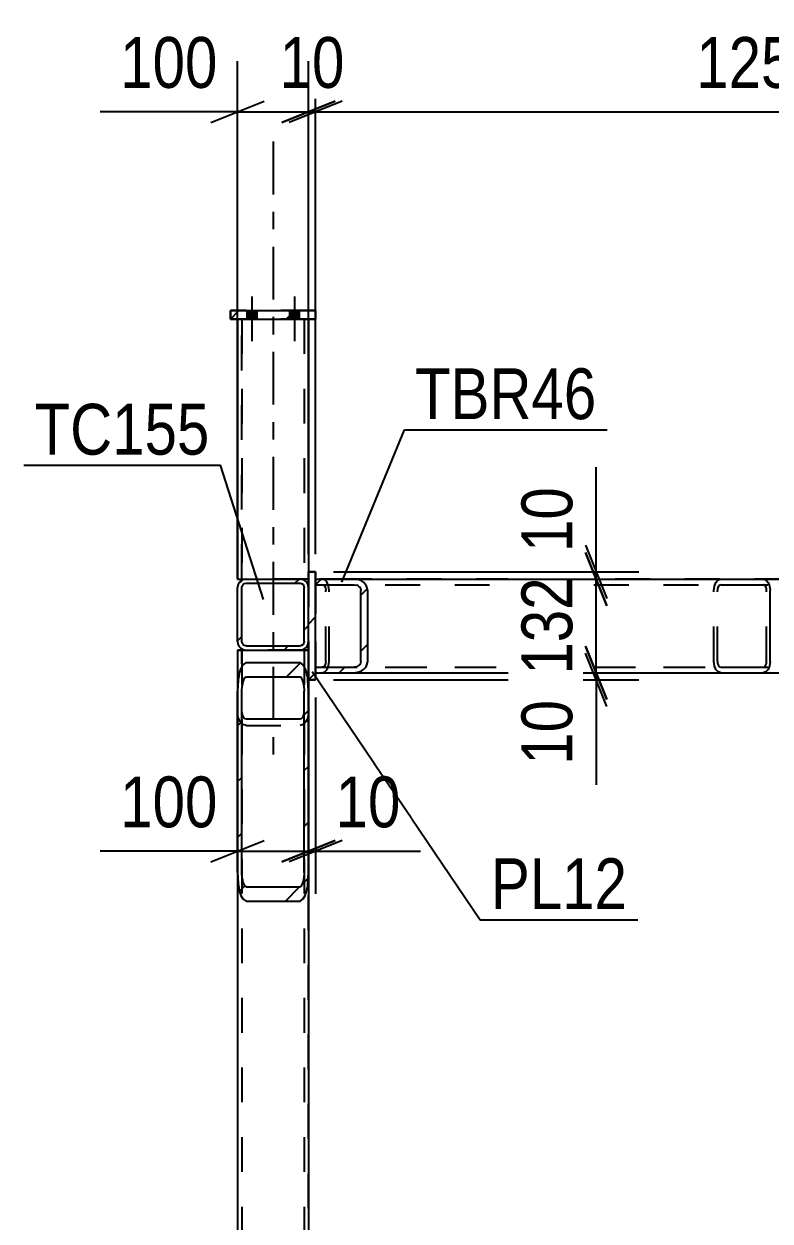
# Model space of a CAD drawing. Header units: millimetres. Extents: x -851 to 338, y -786 to 55.
# Drawn here: x 210.9 to 252.9, y -203.8 to -136.4 of the extents above; entities that cross this region are included whole.
import ezdxf

# ---------------------------------------------------------------- set-up
doc = ezdxf.new("R2010")
doc.units = ezdxf.units.MM
doc.linetypes.add('DXK_LINE_DOT2', pattern=[3.9198, 1.9599, -1.9599])
doc.linetypes.add('DXK_LINE_DOT3', pattern=[5.9187, 2.979, -0.9799, 0.9799, -0.9799])
doc.styles.add('Arial Narrow', font='ARIALN.TTF', dxfattribs={"height": 0.2})

# ---------------------------------------------------------------- blocks, each defined once
blk = doc.blocks.new('Part-232933133-12408 - 12326')
at = {"linetype": 'Continuous'}
h = blk.add_hatch(dxfattribs=at)
h.set_pattern_fill('', scale=0.7, style=0, pattern_type=0)
h.set_pattern_definition([(45, (227.3096, -167.9884), (-1.57154, 1.57154), [])])
h.paths.add_polyline_path([(227.31, -167.668), (227.31, -167.988), (229.475, -167.988), (229.622, -168.013), (229.746, -168.082), (229.829, -168.186), (229.858, -168.308), (229.858, -172.308), (229.829, -172.431), (229.746, -172.535), (229.622, -172.604), (229.475, -172.628), (227.31, -172.628), (227.31, -172.948), (229.475, -172.948), (229.768, -172.9), (230.017, -172.761), (230.183, -172.553), (230.241, -172.308), (230.241, -168.308), (230.183, -168.063), (230.017, -167.856), (229.768, -167.717), (229.475, -167.668)])
at = {"color": 2, "linetype": 'Continuous'}
for p, q in [((227.31, -167.668), (227.31, -167.668)), ((227.31, -167.668), (229.475, -167.668)), ((227.31, -167.668), (227.31, -167.988)), ((229.768, -167.717), (229.475, -167.668)), ((227.31, -167.988), (227.31, -167.988)), ((227.31, -167.988), (229.475, -167.988)), ((229.475, -167.988), (229.622, -168.013)), ((229.829, -168.186), (229.858, -168.308)), ((229.858, -172.308), (229.858, -168.308)), ((230.241, -168.308), (230.183, -168.063)), ((230.241, -172.308), (230.241, -168.308)), ((227.31, -172.628), (227.31, -172.628)), ((227.31, -172.948), (227.31, -172.628)), ((227.31, -172.628), (229.475, -172.628)), ((229.622, -172.604), (229.475, -172.628)), ((229.858, -172.308), (229.829, -172.431)), ((230.183, -172.553), (230.241, -172.308)), ((227.31, -172.948), (227.31, -172.948)), ((227.31, -172.948), (229.475, -172.948)), ((229.475, -172.948), (229.768, -172.9))]:
    blk.add_line(p, q, dxfattribs=at)
at = {"color": 7, "linetype": 'DXK_LINE_DOT2'}
for p, q in [((229.475, -167.668), (227.31, -167.668)), ((227.31, -167.668), (227.31, -172.628)), ((227.31, -167.988), (229.475, -167.988)), ((227.31, -172.628), (229.475, -172.628)), ((227.31, -172.628), (227.31, -172.948)), ((227.31, -172.948), (229.475, -172.948))]:
    blk.add_line(p, q, dxfattribs=at)
at = {"color": 2, "linetype": 'Continuous'}
for centre, radius, start, end in [((229.551, -168.399), 0.716, 27.94637, 72.29883), ((229.513, -168.354), 0.358, 27.94637, 72.29883), ((229.513, -172.263), 0.358, 287.70118, 332.05377), ((229.551, -172.218), 0.716, 287.70118, 332.05377)]:
    blk.add_arc(centre, radius, start, end, dxfattribs=at)
blk = doc.blocks.new('Part-232933133-12410 - 12326')
at = {"color": 7, "linetype": 'DXK_LINE_DOT2'}
for p, q in [((227.31, -167.668), (252.526, -167.668)), ((227.31, -167.668), (227.31, -172.948)), ((277.509, -167.668), (227.31, -167.668)), ((276.341, -167.669), (277.509, -167.669)), ((277.509, -172.949), (277.509, -167.668)), ((227.31, -167.988), (277.509, -167.988)), ((227.31, -167.988), (277.509, -167.989)), ((227.31, -172.628), (277.509, -172.629)), ((227.31, -172.628), (277.509, -172.628)), ((227.31, -172.948), (277.509, -172.948)), ((227.31, -172.948), (252.526, -172.948)), ((276.343, -172.949), (277.509, -172.949))]:
    blk.add_line(p, q, dxfattribs=at)
at = {"color": 2, "linetype": 'Continuous'}
for p, q in [((252.526, -167.668), (276.341, -167.669)), ((252.526, -172.948), (276.343, -172.949))]:
    blk.add_line(p, q, dxfattribs=at)
blk = doc.blocks.new('Part-232933133-12453 - 12326')
at = {"linetype": 'Continuous'}
h = blk.add_hatch(dxfattribs=at)
h.set_pattern_fill('', scale=0.7, style=0, pattern_type=0)
h.set_pattern_definition([(45, (223.206, -172.4963), (-1.57154, 1.57154), [])])
h.paths.add_polyline_path([(223.39, -172.374), (223.206, -172.496), (223.05, -172.846), (222.946, -173.369), (222.91, -173.987), (222.91, -184.202), (222.946, -184.82), (223.05, -185.343), (223.206, -185.692), (223.39, -185.815), (226.43, -185.815), (226.613, -185.692), (226.769, -185.343), (226.873, -184.82), (226.91, -184.202), (226.91, -173.987), (226.873, -173.369), (226.769, -172.846), (226.613, -172.496), (226.43, -172.374)])
h.paths.add_polyline_path([(226.521, -173.241), (226.599, -173.416), (226.651, -173.678), (226.67, -173.987), (226.67, -184.202), (226.651, -184.511), (226.599, -184.773), (226.521, -184.947), (226.43, -185.009), (223.39, -185.009), (223.298, -184.947), (223.22, -184.773), (223.168, -184.511), (223.15, -184.202), (223.15, -173.987), (223.168, -173.678), (223.22, -173.416), (223.298, -173.241), (223.39, -173.18), (226.43, -173.18)])
at = {"color": 2, "linetype": 'Continuous'}
for p, q in [((222.91, -171.668), (222.91, -173.987)), ((222.91, -171.668), (222.946, -171.668)), ((222.946, -171.668), (223.206, -171.668)), ((223.206, -171.668), (223.39, -171.668)), ((226.43, -171.668), (226.873, -171.668)), ((226.873, -171.668), (226.91, -171.668)), ((223.39, -172.374), (223.206, -172.496)), ((223.39, -172.374), (226.43, -172.374)), ((226.613, -172.496), (226.43, -172.374)), ((223.298, -173.241), (223.39, -173.18)), ((223.39, -173.18), (226.43, -173.18)), ((226.43, -173.18), (226.521, -173.241)), ((222.946, -173.369), (222.91, -173.987)), ((222.91, -184.202), (222.91, -173.987)), ((223.15, -173.987), (223.168, -173.678)), ((223.15, -184.202), (223.15, -173.987)), ((226.651, -173.678), (226.67, -173.987)), ((226.67, -184.202), (226.67, -173.987)), ((226.91, -173.987), (226.873, -173.369)), ((226.91, -173.348), (226.91, -173.987)), ((226.91, -184.202), (226.91, -173.987)), ((223.15, -175.174), (223.168, -175.316)), ((223.168, -175.316), (223.22, -175.437)), ((226.599, -175.437), (226.651, -175.316)), ((226.651, -175.316), (226.67, -175.174)), ((223.22, -175.437), (223.298, -175.518)), ((223.298, -175.518), (223.39, -175.546)), ((223.39, -175.546), (226.43, -175.546)), ((226.43, -175.546), (226.521, -175.518)), ((226.521, -175.518), (226.599, -175.437)), ((222.91, -184.202), (222.946, -184.82)), ((223.168, -184.511), (223.15, -184.202)), ((226.67, -184.202), (226.651, -184.511)), ((226.873, -184.82), (226.91, -184.202)), ((223.39, -185.009), (223.298, -184.947)), ((223.39, -185.009), (226.43, -185.009)), ((226.521, -184.947), (226.43, -185.009)), ((223.206, -185.692), (223.39, -185.815)), ((223.39, -185.815), (226.43, -185.815)), ((226.43, -185.815), (226.613, -185.692))]:
    blk.add_line(p, q, dxfattribs=at)
at = {"color": 7, "linetype": 'DXK_LINE_DOT2'}
for p, q in [((222.91, -171.668), (223.15, -171.668)), ((223.15, -184.202), (223.15, -171.668)), ((223.15, -171.668), (226.651, -171.668)), ((223.39, -171.668), (226.43, -171.668)), ((226.651, -171.668), (226.67, -171.668)), ((226.67, -171.668), (226.67, -184.202)), ((226.91, -171.668), (226.67, -171.668)), ((226.91, -171.668), (226.91, -173.348)), ((226.91, -171.668), (226.91, -171.668)), ((222.91, -173.987), (222.91, -184.202)), ((226.91, -173.987), (226.91, -184.202)), ((222.946, -175.459), (222.91, -175.174)), ((226.91, -175.174), (226.873, -175.459)), ((223.05, -175.7), (222.946, -175.459)), ((223.206, -175.861), (223.05, -175.7)), ((223.39, -175.918), (223.206, -175.861)), ((223.39, -175.918), (226.43, -175.918)), ((226.613, -175.861), (226.43, -175.918)), ((226.769, -175.7), (226.613, -175.861)), ((226.873, -175.459), (226.769, -175.7))]:
    blk.add_line(p, q, dxfattribs=at)
at = {"color": 2, "linetype": 'Continuous'}
for centre, radius, start, end in [((225.003, -173.506), 2.062, 150.66757, 176.1885), ((224.816, -173.506), 2.062, 3.81151, 29.33244), ((224.196, -173.746), 1.031, 150.66757, 176.1885), ((225.623, -173.746), 1.031, 3.81151, 29.33244), ((224.196, -184.442), 1.031, 183.81151, 209.33244), ((225.623, -184.442), 1.031, 330.66757, 356.1885), ((225.003, -184.682), 2.062, 183.81151, 209.33244), ((224.816, -184.682), 2.062, 330.66757, 356.1885)]:
    blk.add_arc(centre, radius, start, end, dxfattribs=at)
blk = doc.blocks.new('Part-232933133-12393 - 12326')
at = {"color": 7, "linetype": 'DXK_LINE_DOT2'}
for p, q in [((226.91, -171.668), (222.91, -171.668)), ((222.91, -171.668), (222.91, -203.13)), ((223.15, -171.668), (223.15, -203.13)), ((226.67, -171.668), (226.67, -203.13)), ((226.91, -203.13), (226.91, -171.668))]:
    blk.add_line(p, q, dxfattribs=at)
blk = doc.blocks.new('Part-232933133-12411 - 12326')
at = {"color": 7, "linetype": 'DXK_LINE_DOT2'}
for p, q in [((227.31, -167.669), (227.31, -167.669)), ((227.31, -167.669), (227.31, -172.949)), ((227.31, -167.669), (250.132, -167.668)), ((227.31, -167.669), (229.476, -167.669)), ((227.832, -167.717), (227.686, -167.669)), ((227.957, -167.856), (227.832, -167.717)), ((228.04, -168.064), (227.957, -167.856)), ((249.778, -168.064), (249.861, -167.856)), ((249.861, -167.856), (249.985, -167.717)), ((249.985, -167.717), (250.132, -167.668)), ((250.132, -167.668), (252.526, -167.668)), ((227.31, -167.988), (250.132, -167.988)), ((227.31, -167.989), (252.526, -167.988)), ((227.686, -167.989), (227.759, -168.013)), ((227.759, -168.013), (227.821, -168.082)), ((227.821, -168.082), (227.863, -168.186)), ((227.863, -168.186), (227.877, -168.309)), ((227.877, -172.309), (227.877, -168.309)), ((228.069, -168.309), (228.04, -168.064)), ((228.069, -172.309), (228.069, -168.309)), ((249.749, -168.308), (249.778, -168.064)), ((249.749, -172.308), (249.749, -168.308)), ((249.955, -168.186), (249.94, -168.308)), ((249.94, -172.308), (249.94, -168.308)), ((249.996, -168.082), (249.955, -168.186)), ((250.059, -168.013), (249.996, -168.082)), ((250.132, -167.988), (250.059, -168.013)), ((250.132, -167.988), (252.526, -167.988)), ((252.599, -168.013), (252.526, -167.988)), ((252.661, -168.082), (252.599, -168.013)), ((252.703, -168.186), (252.661, -168.082)), ((252.717, -168.308), (252.703, -168.186)), ((252.717, -172.308), (252.717, -168.308)), ((227.31, -172.628), (250.132, -172.628)), ((227.31, -172.629), (227.686, -172.629)), ((227.759, -172.604), (227.686, -172.629)), ((227.686, -172.629), (252.526, -172.628)), ((227.821, -172.535), (227.759, -172.604)), ((227.863, -172.431), (227.821, -172.535)), ((227.877, -172.309), (227.863, -172.431)), ((227.957, -172.761), (228.04, -172.553)), ((228.04, -172.553), (228.069, -172.309)), ((249.778, -172.553), (249.749, -172.308)), ((249.861, -172.761), (249.778, -172.553)), ((249.94, -172.308), (249.955, -172.431)), ((249.955, -172.431), (249.996, -172.535)), ((249.996, -172.535), (250.059, -172.604)), ((250.059, -172.604), (250.132, -172.628)), ((250.132, -172.628), (252.526, -172.628)), ((252.526, -172.628), (252.599, -172.604)), ((252.599, -172.604), (252.661, -172.535)), ((252.661, -172.535), (252.703, -172.431)), ((252.703, -172.431), (252.717, -172.308)), ((227.31, -172.949), (250.132, -172.948)), ((227.31, -172.949), (229.475, -172.949)), ((227.686, -172.949), (227.832, -172.9)), ((227.832, -172.9), (227.957, -172.761)), ((249.985, -172.9), (249.861, -172.761)), ((250.132, -172.948), (249.985, -172.9)), ((250.132, -172.948), (252.526, -172.948))]:
    blk.add_line(p, q, dxfattribs=at)
at = {"color": 2, "linetype": 'Continuous'}
for p, q in [((229.476, -167.669), (252.526, -167.668)), ((252.526, -167.668), (252.672, -167.717)), ((252.672, -167.717), (252.797, -167.856)), ((252.797, -167.856), (252.88, -168.064)), ((252.88, -168.064), (252.909, -168.308)), ((252.909, -172.308), (252.909, -168.308)), ((252.88, -172.553), (252.797, -172.761)), ((252.909, -172.308), (252.88, -172.553)), ((229.475, -172.949), (252.526, -172.948)), ((252.672, -172.9), (252.526, -172.948)), ((252.797, -172.761), (252.672, -172.9))]:
    blk.add_line(p, q, dxfattribs=at)
blk = doc.blocks.new('Part-232933133-12598 - 12326')
at = {"linetype": 'Continuous'}
h = blk.add_hatch(dxfattribs=at)
h.set_pattern_fill('', scale=0.7, style=0, pattern_type=0)
h.set_pattern_definition([(45, (223.206, -167.704), (-1.5715, 1.5715), [])])
h.paths.add_polyline_path([(223.39, -167.667), (223.206, -167.704), (223.05, -167.808), (222.946, -167.964), (222.91, -168.147), (222.91, -171.187), (222.946, -171.371), (223.05, -171.527), (223.206, -171.631), (223.39, -171.667), (226.43, -171.667), (226.613, -171.631), (226.769, -171.527), (226.873, -171.371), (226.91, -171.187), (226.91, -168.147), (226.873, -167.964), (226.769, -167.808), (226.613, -167.704), (226.43, -167.667)])
h.paths.add_polyline_path([(226.43, -167.907), (226.521, -167.926), (226.599, -167.978), (226.651, -168.056), (226.67, -168.147), (226.67, -171.187), (226.651, -171.279), (226.599, -171.357), (226.521, -171.409), (226.43, -171.427), (223.39, -171.427), (223.298, -171.409), (223.22, -171.357), (223.168, -171.279), (223.15, -171.187), (223.15, -168.147), (223.168, -168.056), (223.22, -167.978), (223.298, -167.926), (223.39, -167.907)])
at = {"color": 2, "linetype": 'Continuous'}
for p, q in [((223.39, -167.667), (223.206, -167.704)), ((223.298, -167.926), (223.39, -167.907)), ((223.39, -167.667), (223.39, -167.667)), ((223.39, -167.667), (226.43, -167.667)), ((223.39, -167.907), (223.39, -167.907)), ((223.39, -167.907), (226.43, -167.907)), ((226.43, -167.667), (226.43, -167.667)), ((226.613, -167.704), (226.43, -167.667)), ((226.43, -167.907), (226.43, -167.907)), ((226.43, -167.907), (226.521, -167.926)), ((222.946, -167.964), (222.91, -168.147)), ((222.91, -168.147), (222.91, -168.147)), ((222.91, -171.187), (222.91, -168.147)), ((223.15, -168.147), (223.168, -168.056)), ((223.15, -168.147), (223.15, -168.147)), ((223.15, -171.187), (223.15, -168.147)), ((223.168, -168.056), (223.22, -167.978)), ((223.22, -167.978), (223.298, -167.926)), ((226.521, -167.926), (226.599, -167.978)), ((226.599, -167.978), (226.651, -168.056)), ((226.651, -168.056), (226.67, -168.147)), ((226.67, -168.147), (226.67, -168.147)), ((226.67, -171.187), (226.67, -168.147)), ((226.91, -168.147), (226.873, -167.964)), ((226.91, -168.147), (226.91, -168.147)), ((226.91, -171.187), (226.91, -168.147)), ((222.91, -171.187), (222.91, -171.187)), ((222.91, -171.187), (222.946, -171.371)), ((223.15, -171.187), (223.15, -171.187)), ((223.168, -171.279), (223.15, -171.187)), ((223.22, -171.357), (223.168, -171.279)), ((226.651, -171.279), (226.599, -171.357)), ((226.67, -171.187), (226.651, -171.279)), ((226.67, -171.187), (226.67, -171.187)), ((226.873, -171.371), (226.91, -171.187)), ((226.91, -171.187), (226.91, -171.187)), ((223.206, -171.631), (223.39, -171.667)), ((223.298, -171.409), (223.22, -171.357)), ((223.39, -171.427), (223.298, -171.409)), ((223.39, -171.427), (223.39, -171.427)), ((223.39, -171.427), (226.43, -171.427)), ((223.39, -171.667), (223.39, -171.667)), ((223.39, -171.667), (226.43, -171.667)), ((226.521, -171.409), (226.43, -171.427)), ((226.43, -171.427), (226.43, -171.427)), ((226.43, -171.667), (226.613, -171.631)), ((226.43, -171.667), (226.43, -171.667)), ((226.599, -171.357), (226.521, -171.409))]:
    blk.add_line(p, q, dxfattribs=at)
at = {"color": 7, "linetype": 'DXK_LINE_DOT3'}
blk.add_line((224.91, -169.667), (224.91, -169.667), dxfattribs=at)
at = {"color": 2, "linetype": 'Continuous'}
for centre, start, end in [((223.39, -168.147), 112.5, 157.5), ((226.43, -168.147), 22.5, 67.5), ((223.39, -171.187), 202.5, 247.5), ((226.43, -171.187), 292.5, 337.5)]:
    blk.add_arc(centre, 0.48, start, end, dxfattribs=at)
blk = doc.blocks.new('Part-232933133-60428 - 12326')
at = {"linetype": 'Continuous'}
h = blk.add_hatch(dxfattribs=at)
h.set_pattern_fill('', scale=0.7, style=0, pattern_type=0)
h.set_pattern_definition([(45, (222.5096, -153.0275), (-1.5715, 1.5715), [])])
h.paths.add_polyline_path([(222.51, -152.547), (222.51, -153.027), (227.31, -153.027), (227.31, -152.547)])
at = {"color": 7, "linetype": 'DXK_LINE_DOT2'}
for p, q in [((222.51, -153.027), (222.51, -152.547)), ((222.51, -152.547), (227.31, -152.547)), ((227.31, -153.027), (222.51, -153.027)), ((227.31, -152.547), (227.31, -153.027))]:
    blk.add_line(p, q, dxfattribs=at)
at = {"color": 2, "linetype": 'Continuous'}
for p, q in [((222.51, -152.547), (222.51, -153.027)), ((222.51, -152.547), (227.31, -152.547)), ((222.51, -153.027), (227.31, -153.027)), ((227.31, -153.027), (227.31, -152.547))]:
    blk.add_line(p, q, dxfattribs=at)
blk = doc.blocks.new('Part-232933133-12454 - 12326')
at = {"color": 7, "linetype": 'DXK_LINE_DOT2'}
for p, q in [((222.91, -171.668), (222.91, -293.054)), ((223.15, -171.668), (222.91, -171.668)), ((222.91, -171.668), (222.946, -171.668)), ((222.946, -171.668), (223.206, -171.668)), ((226.599, -171.668), (223.15, -171.668)), ((223.15, -171.668), (223.15, -171.668)), ((223.15, -171.668), (223.15, -293.054)), ((223.206, -171.668), (226.769, -171.668)), ((226.651, -171.668), (226.599, -171.668)), ((226.67, -171.668), (226.651, -171.668)), ((226.67, -171.668), (226.91, -171.668)), ((226.67, -171.668), (226.67, -293.054)), ((226.769, -171.668), (226.91, -171.668)), ((226.91, -171.668), (226.91, -293.054)), ((222.946, -175.459), (222.91, -175.174)), ((223.15, -175.174), (223.168, -175.316)), ((223.168, -175.316), (223.22, -175.437)), ((226.599, -175.437), (226.651, -175.316)), ((226.651, -175.316), (226.67, -175.174)), ((226.91, -175.174), (226.873, -175.459)), ((223.05, -175.7), (222.946, -175.459)), ((223.206, -175.861), (223.05, -175.7)), ((223.39, -175.918), (223.206, -175.861)), ((223.22, -175.437), (223.298, -175.518)), ((223.298, -175.518), (223.39, -175.546)), ((223.39, -175.546), (226.43, -175.546)), ((223.39, -175.918), (226.43, -175.918)), ((226.43, -175.546), (226.521, -175.518)), ((226.613, -175.861), (226.43, -175.918)), ((226.521, -175.518), (226.599, -175.437)), ((226.769, -175.7), (226.613, -175.861)), ((226.873, -175.459), (226.769, -175.7))]:
    blk.add_line(p, q, dxfattribs=at)
blk = doc.blocks.new('Part-232933133-12464 - 12326')
at = {"color": 7, "linetype": 'DXK_LINE_DOT2'}
for p, q in [((222.91, -171.668), (222.91, -184.202)), ((222.91, -171.668), (226.91, -171.668)), ((223.15, -171.668), (223.15, -293.054)), ((226.67, -171.668), (226.67, -293.054)), ((226.91, -171.668), (226.91, -184.202))]:
    blk.add_line(p, q, dxfattribs=at)
at = {"color": 2, "linetype": 'Continuous'}
for p, q in [((222.91, -184.202), (222.91, -293.054)), ((226.91, -184.202), (226.91, -293.054))]:
    blk.add_line(p, q, dxfattribs=at)
blk = doc.blocks.new('Part-232933133-12508 - 12326')
at = {"color": 7, "linetype": 'DXK_LINE_DOT2'}
for p, q in [((226.91, -167.268), (227.31, -167.268)), ((226.91, -167.268), (226.91, -173.348)), ((226.91, -167.268), (227.31, -167.268)), ((227.31, -167.268), (227.31, -173.348)), ((226.91, -173.348), (227.31, -173.348)), ((227.31, -173.348), (226.91, -173.348))]:
    blk.add_line(p, q, dxfattribs=at)
blk = doc.blocks.new('Part-232933133-12509 - 12326')
at = {"linetype": 'Continuous'}
h = blk.add_hatch(dxfattribs=at)
h.set_pattern_fill('', scale=0.7, style=0, pattern_type=0)
h.set_pattern_definition([(45, (226.9096, -173.3484), (-1.57154, 1.57154), [])])
h.paths.add_polyline_path([(226.91, -167.268), (226.91, -173.348), (227.31, -173.348), (227.31, -167.268)])
at = {"color": 2, "linetype": 'Continuous'}
for p, q in [((226.91, -167.268), (226.91, -167.268)), ((226.91, -173.348), (226.91, -167.268)), ((227.31, -167.268), (226.91, -167.268)), ((227.31, -167.268), (227.31, -167.268)), ((227.31, -173.348), (227.31, -167.268)), ((226.91, -173.348), (226.91, -173.348)), ((227.31, -173.348), (226.91, -173.348)), ((227.31, -173.348), (227.31, -173.348))]:
    blk.add_line(p, q, dxfattribs=at)
at = {"color": 7, "linetype": 'DXK_LINE_DOT2'}
for p, q in [((226.91, -167.268), (227.31, -167.268)), ((226.91, -167.268), (226.91, -173.348)), ((227.31, -167.268), (227.31, -173.348)), ((226.91, -173.348), (227.31, -173.348))]:
    blk.add_line(p, q, dxfattribs=at)
blk = doc.blocks.new('Part-232933133-60427 - 12326')
at = {"color": 7, "linetype": 'DXK_LINE_DOT3'}
blk.add_line((224.91, -143.027), (224.91, -177.67), dxfattribs=at)
at = {"color": 2, "linetype": 'Continuous'}
for p, q in [((222.91, -153.027), (222.91, -167.67)), ((226.91, -153.027), (226.91, -167.268)), ((222.91, -167.67), (223.374, -167.67)), ((226.873, -167.67), (226.445, -167.67)), ((226.873, -167.67), (226.91, -167.67))]:
    blk.add_line(p, q, dxfattribs=at)
at = {"color": 7, "linetype": 'DXK_LINE_DOT2'}
for p, q in [((222.91, -153.027), (226.91, -153.027)), ((223.15, -153.027), (223.15, -167.67)), ((226.67, -153.027), (226.67, -167.67)), ((223.374, -167.67), (226.445, -167.67)), ((226.43, -167.67), (226.445, -167.67)), ((226.873, -167.67), (226.91, -167.67)), ((226.91, -167.67), (226.91, -167.268))]:
    blk.add_line(p, q, dxfattribs=at)
blk = doc.blocks.new('Part-232933133-60431 - 12326')
at = {"color": 7, "linetype": 'DXK_LINE_DOT3'}
blk.add_line((224.91, -143.027), (224.91, -177.67), dxfattribs=at)
at = {"color": 7, "linetype": 'DXK_LINE_DOT2'}
for p, q in [((222.91, -153.027), (226.91, -153.027)), ((222.91, -167.67), (222.91, -153.027)), ((223.15, -167.67), (223.15, -153.027)), ((226.67, -153.027), (226.67, -167.67)), ((226.91, -153.027), (226.91, -167.67)), ((226.91, -167.67), (222.91, -167.67))]:
    blk.add_line(p, q, dxfattribs=at)
blk = doc.blocks.new('Part-232933133-60432 - 12326')
at = {"color": 7, "linetype": 'DXK_LINE_DOT2'}
for p, q in [((227.31, -152.547), (222.51, -152.547)), ((222.51, -152.547), (222.51, -153.027)), ((222.51, -153.027), (227.31, -153.027)), ((227.31, -153.027), (227.31, -152.547))]:
    blk.add_line(p, q, dxfattribs=at)
blk = doc.blocks.new('Part-232933133-60435 - 12326')
at = {"color": 7, "linetype": 'DXK_LINE_DOT3'}
blk.add_line((224.91, -143.027), (224.91, -177.67), dxfattribs=at)
at = {"color": 7, "linetype": 'DXK_LINE_DOT2'}
for p, q in [((222.91, -153.027), (226.91, -153.027)), ((222.91, -167.67), (222.91, -153.027)), ((223.15, -167.67), (223.15, -153.027)), ((226.67, -153.027), (226.67, -167.67)), ((226.91, -153.027), (226.91, -167.67)), ((226.91, -167.67), (222.91, -167.67))]:
    blk.add_line(p, q, dxfattribs=at)
blk = doc.blocks.new('Part-232933133-60436 - 12326')
at = {"color": 7, "linetype": 'DXK_LINE_DOT2'}
for p, q in [((227.31, -152.547), (222.51, -152.547)), ((222.51, -152.547), (222.51, -153.027)), ((222.51, -153.027), (227.31, -153.027)), ((227.31, -153.027), (227.31, -152.547))]:
    blk.add_line(p, q, dxfattribs=at)
blk = doc.blocks.new('Bolt-232933133-60497 - 12326')
at = {"linetype": 'Continuous'}
for points in [[(223.43, -153.027), (223.99, -153.027), (223.99, -152.547), (223.43, -152.547)], [(225.83, -153.027), (226.39, -153.027), (226.39, -152.547), (225.83, -152.547)]]:
    blk.add_hatch(color=1, dxfattribs=at).paths.add_polyline_path(points)
at = {"color": 1, "linetype": 'Continuous'}
for p, q in [((223.71, -151.747), (223.71, -154.267)), ((226.11, -151.747), (226.11, -154.267)), ((223.43, -152.547), (223.43, -153.027)), ((223.99, -152.547), (223.99, -153.027)), ((225.83, -152.547), (225.83, -153.027)), ((226.39, -152.547), (226.39, -153.027))]:
    blk.add_line(p, q, dxfattribs=at)
blk = doc.blocks.new('Bolt-232933133-60499 - 12326')
at = {"linetype": 'Continuous'}
for points in [[(223.43, -153.027), (223.99, -153.027), (223.99, -152.547), (223.43, -152.547)], [(223.43, -153.027), (223.99, -153.027), (223.99, -152.547), (223.43, -152.547)], [(225.83, -153.027), (226.39, -153.027), (226.39, -152.547), (225.83, -152.547)], [(225.83, -153.027), (226.39, -153.027), (226.39, -152.547), (225.83, -152.547)]]:
    blk.add_hatch(color=1, dxfattribs=at).paths.add_polyline_path(points)
at = {"color": 1, "linetype": 'Continuous'}
for p, q in [((223.71, -151.747), (223.71, -154.267)), ((223.71, -151.747), (223.71, -154.267)), ((226.11, -151.747), (226.11, -154.267)), ((226.11, -151.747), (226.11, -154.267)), ((223.43, -152.547), (223.43, -153.027)), ((223.43, -152.547), (223.43, -153.027)), ((223.99, -152.547), (223.99, -153.027)), ((223.99, -152.547), (223.99, -153.027)), ((225.83, -152.547), (225.83, -153.027)), ((225.83, -152.547), (225.83, -153.027)), ((226.39, -152.547), (226.39, -153.027)), ((226.39, -152.547), (226.39, -153.027))]:
    blk.add_line(p, q, dxfattribs=at)
blk = doc.blocks.new('Bolt-232933133-60501 - 12326')
at = {"linetype": 'Continuous'}
for points in [[(223.43, -153.027), (223.99, -153.027), (223.99, -152.547), (223.43, -152.547)], [(223.43, -153.027), (223.99, -153.027), (223.99, -152.547), (223.43, -152.547)], [(225.83, -153.027), (226.39, -153.027), (226.39, -152.547), (225.83, -152.547)], [(225.83, -153.027), (226.39, -153.027), (226.39, -152.547), (225.83, -152.547)]]:
    blk.add_hatch(color=1, dxfattribs=at).paths.add_polyline_path(points)
at = {"color": 1, "linetype": 'Continuous'}
for p, q in [((223.71, -151.747), (223.71, -154.267)), ((223.71, -151.747), (223.71, -154.267)), ((226.11, -151.747), (226.11, -154.267)), ((226.11, -151.747), (226.11, -154.267)), ((223.43, -152.547), (223.43, -153.027)), ((223.43, -152.547), (223.43, -153.027)), ((223.99, -152.547), (223.99, -153.027)), ((223.99, -152.547), (223.99, -153.027)), ((225.83, -152.547), (225.83, -153.027)), ((225.83, -152.547), (225.83, -153.027)), ((226.39, -152.547), (226.39, -153.027)), ((226.39, -152.547), (226.39, -153.027))]:
    blk.add_line(p, q, dxfattribs=at)
blk = doc.blocks.new('StraightDimension-232933133-12791 - 12326')
at = {"color": 7, "linetype": 'Continuous'}
for p, q in [((242.518, -171.449), (243.718, -174.449)), ((243.718, -174.848), (242.518, -171.848)), ((242.114, -172.949), (245.518, -172.949)), ((243.118, -173.348), (243.118, -172.949)), ((228.31, -173.348), (245.518, -173.348)), ((243.118, -173.348), (243.118, -179.255)), ((243.118, -173.348), (243.118, -179.255))]:
    blk.add_line(p, q, dxfattribs=at)
at = {"color": 0}
blk.add_wipeout([(242.368, -173.873), (238.168, -173.873), (238.168, -178.73), (242.368, -178.73)], dxfattribs=at)
at = {"color": 3, "style": 'Arial Narrow'}
blk.add_text('10', height=2.8633, rotation=90.00021, dxfattribs=at).set_placement((241.768, -178.13))
blk = doc.blocks.new('StraightDimension-232933133-12814 - 12326')
at = {"color": 7, "linetype": 'Continuous'}
for p, q in [((242.518, -166.168), (243.718, -169.168)), ((228.31, -167.668), (245.518, -167.668)), ((243.118, -172.949), (243.118, -167.668)), ((243.718, -174.449), (242.518, -171.449)), ((242.114, -172.949), (245.518, -172.949))]:
    blk.add_line(p, q, dxfattribs=at)
at = {"color": 0}
blk.add_wipeout([(242.368, -166.966), (238.168, -166.966), (238.168, -173.651), (242.368, -173.651)], dxfattribs=at)
at = {"color": 3, "style": 'Arial Narrow'}
blk.add_text('132', height=2.8633, rotation=90.00021, dxfattribs=at).set_placement((241.768, -173.051))
blk = doc.blocks.new('StraightDimension-232933133-12834 - 12326')
at = {"color": 7, "linetype": 'Continuous'}
for p, q in [((243.118, -167.268), (243.118, -161.362)), ((243.118, -167.268), (243.118, -161.362)), ((242.518, -165.768), (243.718, -168.768)), ((243.718, -169.168), (242.518, -166.168)), ((228.31, -167.268), (245.518, -167.268)), ((228.31, -167.668), (245.518, -167.668)), ((243.118, -167.668), (243.118, -167.268))]:
    blk.add_line(p, q, dxfattribs=at)
at = {"color": 0}
blk.add_wipeout([(242.368, -161.887), (238.168, -161.887), (238.168, -166.743), (242.368, -166.743)], dxfattribs=at)
at = {"color": 3, "style": 'Arial Narrow'}
blk.add_text('10', height=2.8633, rotation=90.00021, dxfattribs=at).set_placement((241.768, -166.143))
blk = doc.blocks.new('StraightDimension-232933133-42504 - 12326')
at = {"color": 7, "linetype": 'Continuous'}
for p, q in [((227.31, -166.268), (227.31, -138.497)), ((277.509, -166.268), (277.509, -138.497)), ((228.81, -140.747), (225.81, -141.947)), ((276.009, -141.947), (279.009, -140.747)), ((227.31, -141.347), (277.509, -141.347))]:
    blk.add_line(p, q, dxfattribs=at)
at = {"color": 0}
blk.add_wipeout([(256.665, -140.597), (256.665, -136.397), (248.153, -136.397), (248.153, -140.597)], dxfattribs=at)
at = {"color": 3, "style": 'Arial Narrow'}
blk.add_text('1255', height=2.8633, dxfattribs=at).set_placement((248.753, -139.997))
blk = doc.blocks.new('StraightDimension-232933133-42505 - 12326')
at = {"color": 7, "linetype": 'Continuous'}
for p, q in [((226.91, -166.268), (226.91, -138.497)), ((227.31, -166.268), (227.31, -138.497)), ((225.41, -141.947), (228.41, -140.747)), ((228.81, -140.747), (225.81, -141.947)), ((226.91, -141.347), (227.31, -141.347))]:
    blk.add_line(p, q, dxfattribs=at)
at = {"color": 0}
blk.add_wipeout([(229.538, -140.597), (229.538, -136.397), (224.681, -136.397), (224.681, -140.597)], dxfattribs=at)
at = {"color": 3, "style": 'Arial Narrow'}
blk.add_text('10', height=2.8633, dxfattribs=at).set_placement((225.281, -139.997))
blk = doc.blocks.new('StraightDimension-232933133-42506 - 12326')
at = {"color": 7, "linetype": 'Continuous'}
for p, q in [((222.91, -167.148), (222.91, -138.497)), ((226.91, -166.268), (226.91, -138.497)), ((221.41, -141.947), (224.41, -140.747)), ((228.41, -140.747), (225.41, -141.947)), ((222.91, -141.347), (215.175, -141.347)), ((222.91, -141.347), (215.175, -141.347)), ((222.91, -141.347), (226.91, -141.347))]:
    blk.add_line(p, q, dxfattribs=at)
at = {"color": 0}
blk.add_wipeout([(222.385, -140.597), (222.385, -136.397), (215.7, -136.397), (215.7, -140.597)], dxfattribs=at)
at = {"color": 3, "style": 'Arial Narrow'}
blk.add_text('100', height=2.8633, dxfattribs=at).set_placement((216.3, -139.997))
blk = doc.blocks.new('StraightDimension-232933133-73499 - 12326')
at = {"color": 7, "linetype": 'Continuous'}
for p, q in [((226.91, -174.348), (226.91, -185.405)), ((227.31, -174.348), (227.31, -185.405)), ((225.41, -183.605), (228.41, -182.405)), ((228.81, -182.405), (225.81, -183.605)), ((226.91, -183.005), (227.31, -183.005)), ((227.31, -183.005), (233.216, -183.005)), ((227.31, -183.005), (233.216, -183.005))]:
    blk.add_line(p, q, dxfattribs=at)
at = {"color": 0}
blk.add_wipeout([(232.691, -182.255), (232.691, -178.055), (227.835, -178.055), (227.835, -182.255)], dxfattribs=at)
at = {"color": 3, "style": 'Arial Narrow'}
blk.add_text('10', height=2.8633, dxfattribs=at).set_placement((228.435, -181.655))
blk = doc.blocks.new('StraightDimension-232933133-73500 - 12326')
at = {"color": 7, "linetype": 'Continuous'}
for p, q in [((222.91, -172.668), (222.91, -185.405)), ((226.91, -174.348), (226.91, -185.405)), ((221.41, -183.605), (224.41, -182.405)), ((228.41, -182.405), (225.41, -183.605)), ((222.91, -183.005), (215.175, -183.005)), ((222.91, -183.005), (215.175, -183.005)), ((222.91, -183.005), (226.91, -183.005))]:
    blk.add_line(p, q, dxfattribs=at)
at = {"color": 0}
blk.add_wipeout([(222.385, -182.255), (222.385, -178.055), (215.7, -178.055), (215.7, -182.255)], dxfattribs=at)
at = {"color": 3, "style": 'Arial Narrow'}
blk.add_text('100', height=2.8633, dxfattribs=at).set_placement((216.3, -181.655))
blk = doc.blocks.new('Mark-232933133-12404 - 12326')
at = {"color": 30, "linetype": 'Continuous'}
for p, q in [((228.785, -167.84), (232.31, -159.261)), ((232.31, -159.261), (243.738, -159.261))]:
    blk.add_line(p, q, dxfattribs=at)
at = {"color": 0}
blk.add_wipeout([(243.138, -158.661), (243.138, -155.661), (232.91, -155.661), (232.91, -158.661)], dxfattribs=at)
blk.add_wipeout([(243.138, -158.661), (243.138, -155.661), (232.91, -155.661), (232.91, -158.661)], dxfattribs=at)
at = {"color": 3, "style": 'Arial Narrow'}
blk.add_text('TBR46', height=2.8633, dxfattribs=at).set_placement((232.91, -158.661))
blk = doc.blocks.new('Mark-232933133-42901 - 12326')
at = {"color": 30, "linetype": 'Continuous'}
for p, q in [((227.108, -172.882), (236.586, -186.864)), ((236.586, -186.864), (245.462, -186.864))]:
    blk.add_line(p, q, dxfattribs=at)
at = {"color": 0}
blk.add_wipeout([(244.862, -186.264), (244.862, -183.264), (237.186, -183.264), (237.186, -186.264)], dxfattribs=at)
blk.add_wipeout([(244.862, -186.264), (244.862, -183.264), (237.186, -183.264), (237.186, -186.264)], dxfattribs=at)
at = {"color": 3, "style": 'Arial Narrow'}
blk.add_text('PL12', height=2.8633, dxfattribs=at).set_placement((237.186, -186.264))
blk = doc.blocks.new('Mark-232933133-42887 - 12326')
at = {"color": 30, "linetype": 'Continuous'}
for p in [(210.877, -161.26), (224.364, -168.819)]:
    blk.add_line(p, (221.941, -161.26), dxfattribs=at)
at = {"color": 0}
blk.add_wipeout([(221.341, -160.66), (221.341, -157.66), (211.477, -157.66), (211.477, -160.66)], dxfattribs=at)
blk.add_wipeout([(221.341, -160.66), (221.341, -157.66), (211.477, -157.66), (211.477, -160.66)], dxfattribs=at)
at = {"color": 3, "style": 'Arial Narrow'}
blk.add_text('TC155', height=2.8633, dxfattribs=at).set_placement((211.477, -160.66))

msp = doc.modelspace()

# ---------------------------------------------------------------- block references
for name in ['Part-232933133-60427 - 12326', 'Part-232933133-60431 - 12326', 'Part-232933133-60435 - 12326', 'Bolt-232933133-60497 - 12326', 'Bolt-232933133-60499 - 12326', 'Bolt-232933133-60501 - 12326', 'Part-232933133-60428 - 12326', 'Part-232933133-60432 - 12326', 'Part-232933133-60436 - 12326', 'Part-232933133-12598 - 12326', 'Part-232933133-12508 - 12326', 'Part-232933133-12509 - 12326', 'Part-232933133-12408 - 12326', 'Part-232933133-12410 - 12326', 'Part-232933133-12411 - 12326', 'Part-232933133-12453 - 12326', 'Part-232933133-12393 - 12326', 'Part-232933133-12454 - 12326', 'Part-232933133-12464 - 12326']:
    msp.add_blockref(name, (0, 0))

# ---------------------------------------------------------------- next in the draw order: block references
msp.add_blockref('StraightDimension-232933133-12791 - 12326', (0, 0))

# ---------------------------------------------------------------- next in the draw order: block references
msp.add_blockref('StraightDimension-232933133-12814 - 12326', (0, 0))

# ---------------------------------------------------------------- next in the draw order: block references
for name in ['StraightDimension-232933133-12834 - 12326', 'StraightDimension-232933133-73499 - 12326']:
    msp.add_blockref(name, (0, 0))

# ---------------------------------------------------------------- next in the draw order: block references
for name in ['StraightDimension-232933133-42504 - 12326', 'StraightDimension-232933133-73500 - 12326']:
    msp.add_blockref(name, (0, 0))

# ---------------------------------------------------------------- next in the draw order: block references
for name in ['StraightDimension-232933133-42505 - 12326', 'Mark-232933133-42901 - 12326']:
    msp.add_blockref(name, (0, 0))

# ---------------------------------------------------------------- next in the draw order: block references
for name in ['StraightDimension-232933133-42506 - 12326', 'Mark-232933133-12404 - 12326']:
    msp.add_blockref(name, (0, 0))

# ---------------------------------------------------------------- next in the draw order: block references
msp.add_blockref('Mark-232933133-42887 - 12326', (0, 0))

doc.saveas('drawing.dxf')
